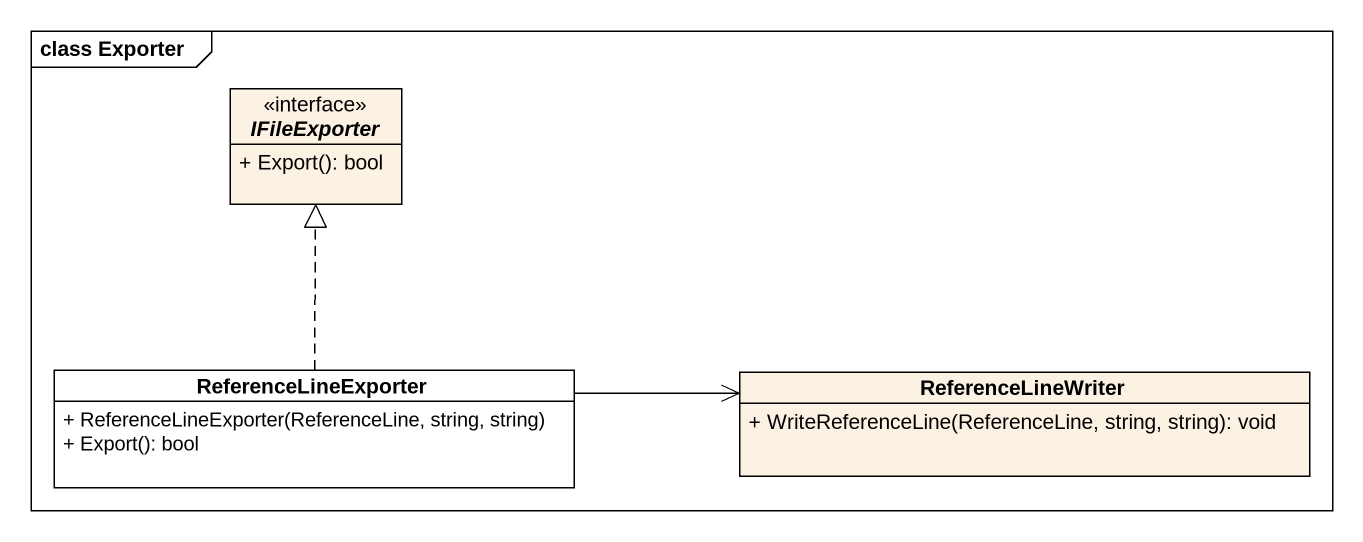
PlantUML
@startuml
mainframe class Exporter
hide circle
hide empty members
skinparam classAttributeIconSize 0
interface IFileExporter {
  + Export(): bool
}
class ReferenceLineExporter #FFFFFF {
  + ReferenceLineExporter(ReferenceLine, string, string)
  + Export(): bool
}
class ReferenceLineWriter {
  + WriteReferenceLine(ReferenceLine, string, string): void
}
ReferenceLineExporter .up.|> IFileExporter
ReferenceLineExporter -right-> ReferenceLineWriter
@enduml
